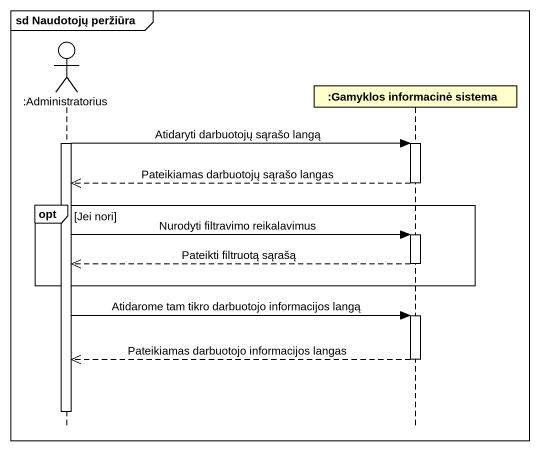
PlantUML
@startuml
mainframe sd Naudotojų peržiūra
hide footbox
actor ":Administratorius" as Administratorius
participant ":Gamyklos informacinė sistema" as Gamyklos_informacinė_sistema

activate Administratorius
Administratorius -> Gamyklos_informacinė_sistema : Atidaryti darbuotojų sąrašo langą
activate Gamyklos_informacinė_sistema
Gamyklos_informacinė_sistema -->> Administratorius : Pateikiamas darbuotojų sąrašo langas
deactivate Gamyklos_informacinė_sistema
opt Jei nori
  Administratorius -> Gamyklos_informacinė_sistema : Nurodyti filtravimo reikalavimus
  activate Gamyklos_informacinė_sistema
  Gamyklos_informacinė_sistema -->> Administratorius : Pateikti filtruotą sąrašą
  deactivate Gamyklos_informacinė_sistema
end
Administratorius -> Gamyklos_informacinė_sistema : Atidarome tam tikro darbuotojo informacijos langą
activate Gamyklos_informacinė_sistema
Gamyklos_informacinė_sistema -->> Administratorius : Pateikiamas darbuotojo informacijos langas
deactivate Gamyklos_informacinė_sistema
deactivate Administratorius
@enduml
